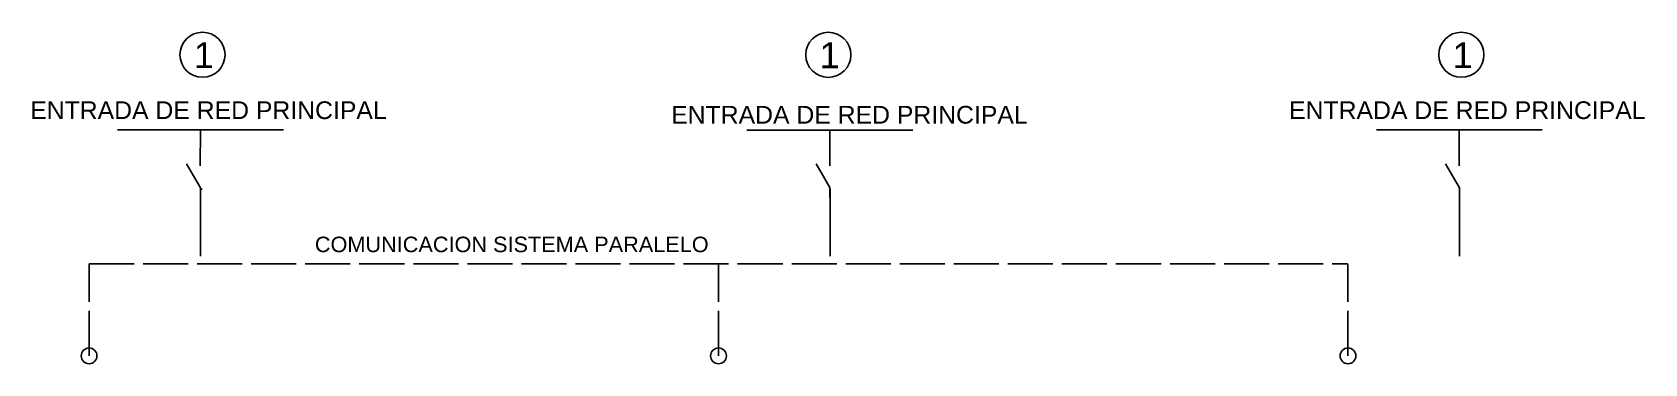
# Model space of a CAD drawing. Header units: millimetres. Extents: x -180 to 184, y -24 to 51.
import ezdxf
from ezdxf.enums import TextEntityAlignment as Align

# ---------------------------------------------------------------- set-up
doc = ezdxf.new("R2010")
doc.units = ezdxf.units.MM
doc.linetypes.add('DASHEDX2', pattern=[3.048, 2.54, -0.508])
doc.layers.add('ACOT', color=7, linetype='Continuous')
doc.styles.add('arial unicode ms', font='ARIALUNI.TTF')
doc.styles.get("Standard").update_dxf_attribs({"font": 'arial.ttf'})

msp = doc.modelspace()

# ---------------------------------------------------------------- linework, layer by layer
at = {"color": 0}
for p, q in [((-160.78, 28.5), (-123.34, 28.5)), ((-142.06, 28.5), (-142.1, 20.4)), ((-18.79, 28.49), (18.66, 28.49)), ((-0.06, 28.49), (-0.11, 20.39)), ((123.2, 28.5), (160.64, 28.5)), ((141.92, 28.5), (141.88, 20.4)), ((-142.02, 15.45), (-145.2, 20.89)), ((-0.06, 15.51), (-3.2, 20.88)), ((141.96, 15.45), (138.78, 20.89)), ((-0.06, 15.51), (0, 10.78)), ((0, 10.78), (0, 0))]:
    msp.add_line(p, q, dxfattribs=at)
for p, q in [((-142.02, 15.45), (-142.01, 0.01)), ((-142.02, 15.15), (-141.7, 15.15)), ((-0.02, 15.14), (0, 0)), ((141.96, 15.45), (141.97, 0.01)), ((0, 0), (0, 13.03))]:
    msp.add_line(p, q)
at = {"linetype": 'DASHEDX2', "ltscale": 4}
for p, q in [((-167.18, -22.49), (-167.18, -1.7)), ((-167.18, -1.7), (116.72, -1.7)), ((-25.19, -22.49), (-25.19, -1.7)), ((116.8, -22.49), (116.8, -1.7))]:
    msp.add_line(p, q, dxfattribs=at)
for centre in [(-167.18, -22.49), (-25.19, -22.49), (116.8, -22.49)]:
    msp.add_circle(centre, 1.78)
at = {"layer": 'ACOT', "color": 0}
for centre in [(-141.59, 45.47), (-0.42, 45.46), (142.39, 45.47)]:
    msp.add_circle(centre, 5.09, dxfattribs=at)

# ---------------------------------------------------------------- texts
at = {"color": 0, "style": 'arial unicode ms'}
for p in [(-143.57, 42.45), (-2.4, 42.44), (140.41, 42.45)]:
    msp.add_text('1', height=5.85, dxfattribs=at).set_placement(p)
at = {"color": 0}
for p in [(-180.46, 30.96), (-35.87, 29.93), (103.52, 30.96)]:
    msp.add_text('ENTRADA DE RED PRINCIPAL', height=4, dxfattribs=at).set_placement(p)
msp.add_text('COMUNICACION SISTEMA PARALELO', height=3.5).set_placement((-71.83, 0.92), align=Align.CENTER)

doc.saveas('drawing.dxf')
